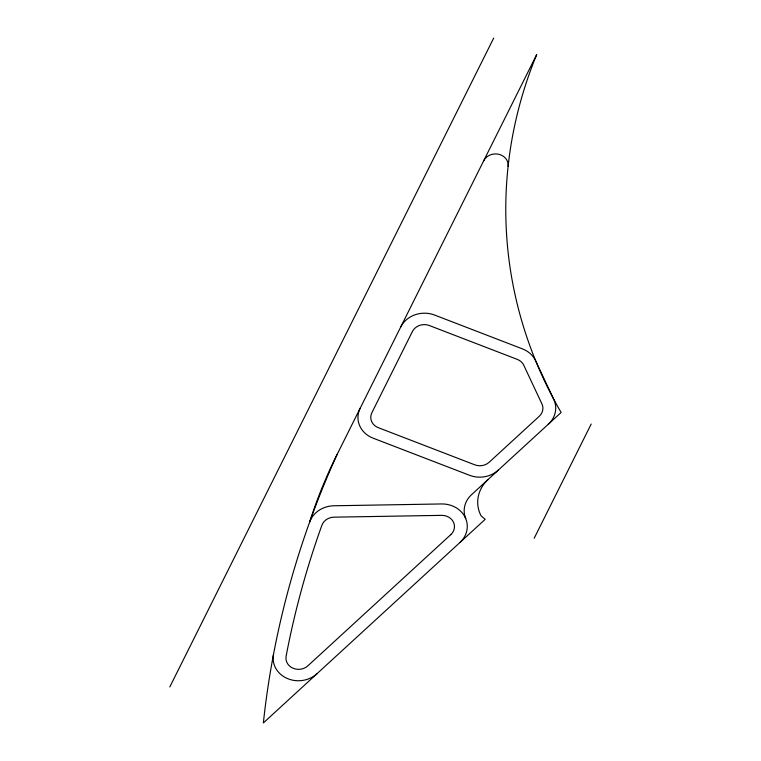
<?xml version="1.0" encoding="UTF-8"?>
<svg xmlns="http://www.w3.org/2000/svg" width="761" height="761" viewBox="0 0 761 761"><rect width="100%" height="100%" fill="white"/><g stroke="black" fill="none" stroke-linecap="round" stroke-linejoin="round"><path stroke-width="1.14" d="M169.808 686.936L493.718 38.05M459.929 542.507A25.627 22.792 -3.6 0 0 465.275 517.594A25.627 22.792 -3.6 0 0 441.561 503.953L333.974 505.77A25.627 22.792 -3.6 0 0 309.698 521.903A559.154 497.323 -3.6 0 1 337.113 454.441L536.695 54.602A501.794 446.307 -3.6 0 0 561.114 412.472L471.525 494.707A25.627 22.792 -3.6 0 0 465.732 518.612M534.203 538.217L591.192 424.048M488.124 479.468A36.319 32.295 -3.6 0 0 481.047 515.777L485.176 519.335L263.354 722.95A1065.847 947.978 -3.6 0 1 337.113 454.441M483.673 160.818A12.813 11.396 -3.6 0 1 498.645 154.255A12.813 11.396 -3.6 0 1 508.12 166.25M548.377 424.162A25.627 22.792 -3.6 0 0 553.304 398.422L536.058 361.713A25.627 22.792 -3.6 0 0 522.446 348.88L434.569 315.044A25.627 22.792 -3.6 0 0 400.724 326.992M317.004 673.704A25.627 22.792 -3.6 0 1 287.087 678.403A25.627 22.792 -3.6 0 1 273.484 654.479M498.322 470.117A25.627 22.792 -3.6 0 1 469.594 475.311L373.109 438.165A25.627 22.792 -3.6 0 1 360.191 408.21M412.414 331.501L371.882 412.709A12.813 11.396 -3.6 0 0 378.341 427.692L474.826 464.838A12.813 11.396 -3.6 0 0 489.19 462.241L539.245 416.286A12.813 11.396 -3.6 0 0 541.708 403.416A12.813 11.396 -3.6 0 1 541.48 402.95L524.234 366.25A12.813 11.396 -3.6 0 1 524.025 365.775A12.813 11.396 -3.6 0 0 517.214 359.354L429.337 325.527A12.813 11.396 -3.6 0 0 412.414 331.501M450.797 534.631L307.872 665.827A12.813 11.396 -3.6 0 1 292.918 668.177A12.813 11.396 -3.6 0 1 286.117 656.21A1053.034 936.582 -3.6 0 1 321.893 525.242A12.813 11.396 -3.6 0 1 334.031 517.166L441.618 515.359A12.813 11.396 -3.6 0 1 453.47 522.179A12.813 11.396 -3.6 0 1 450.797 534.631"/></g></svg>
